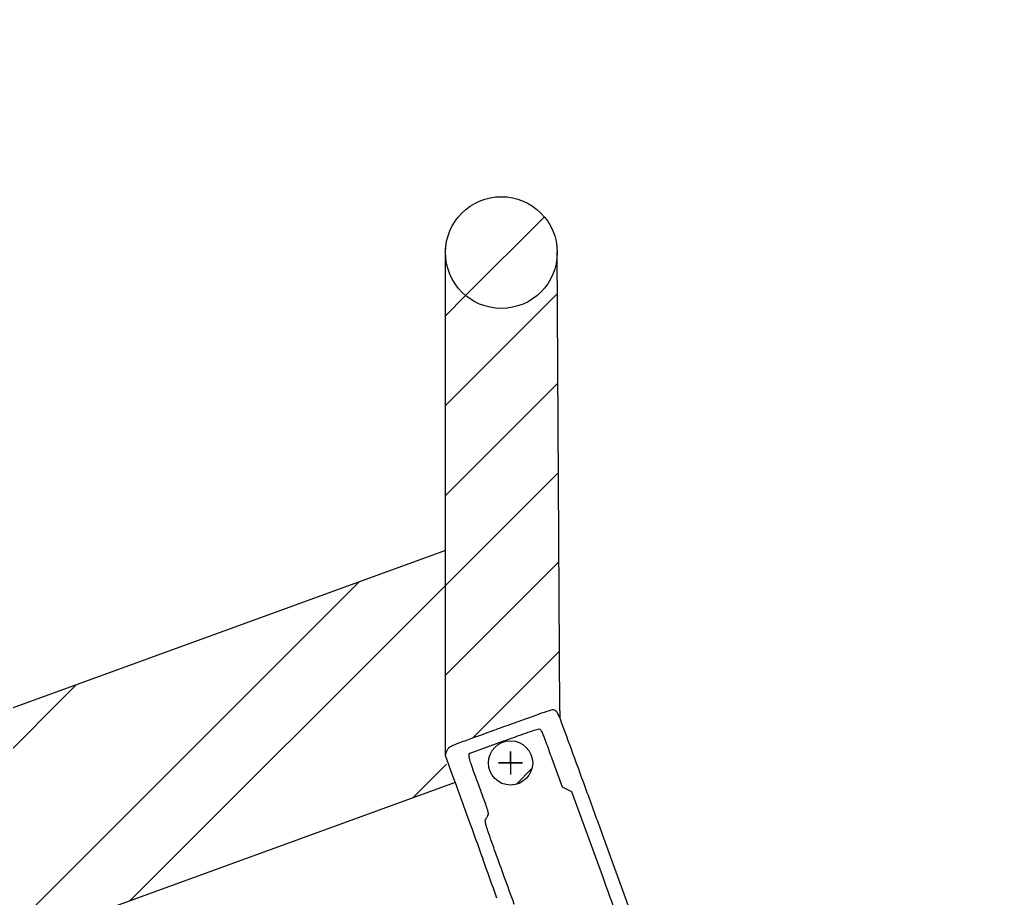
# Model space of a CAD drawing. Header units: metres. Extents: x 26.3 to 44.2, y 14.4 to 19.6.
# Drawn here: x 34.684 to 34.8795, y 15.7772 to 15.9499 of the extents above; entities that cross this region are included whole.
import ezdxf

# ---------------------------------------------------------------- set-up
doc = ezdxf.new("R2010")
doc.units = ezdxf.units.M
doc.header["$MEASUREMENT"] = 0
for name, color, linetype in [('Frame(Steel)', 140, 'Continuous'), ('hatching', 51, 'Continuous'), ('Nuts and Bolts', 30, 'Continuous'), ('Suspensions', 6, 'Continuous')]:
    doc.layers.add(name, color=color, linetype=linetype)

msp = doc.modelspace()

# ---------------------------------------------------------------- hatches: boundary and pattern name
at = {"layer": 'Frame(Steel)'}
h = msp.add_hatch(dxfattribs=at)
h.set_pattern_fill('ANSI31', color=51, scale=0.1)
h.set_pattern_definition([(45, (7.17499532558681, 5.870699491680488), (-0.008838834764831846, 0.008838834764831846), [])])
h.paths.add_polyline_path([(34.78962845815441, 15.90428297345555, -1.00530572104785), (34.76765140324211, 15.90416667703463), (34.76765140324212, 15.80556185442101, -0.03432714296516871), (34.7678682790404, 15.80612739208783, -0.06071288436460201), (34.76826186404874, 15.80672965973813, -0.07484779524537086), (34.76840415629127, 15.80685534362766, -0.02971001885215009), (34.76858205538907, 15.80695594916669, -0.005749177382517704), (34.76891495295072, 15.80711421085286, -0.00612833096275455), (34.76931029553992, 15.80729077198043, -0.005587394744157703), (34.76971807357153, 15.80746154299341, -0.008438895350913505), (34.77043273660447, 15.80773753642363, -0.0003302263607962737), (34.77307692933692, 15.80870575227881, -0.0005844982426186492), (34.77619897730401, 15.80984246979373, -0.0004138353399645059), (34.77971707377074, 15.81111543612318, -0.0004876327879406953), (34.78552330522295, 15.81320449600893, -0.007297365731140936), (34.78755713943755, 15.81390069260025, -0.01592579137644116), (34.78866098871832, 15.81422213118264, -0.2469197479798519), (34.78927425201186, 15.81408260621623, -0.05069778069951641), (34.78951964892622, 15.81382263523463, -0.03347690387716817), (34.7897268665481, 15.81351202917252, -0.01729957728224521), (34.78994537313603, 15.81309920090546, -0.01249824228157095), (34.79010597741328, 15.81274642143492), (34.79010597741328, 15.81404402293557)])
h.paths.add_polyline_path([(34.78962907356251, 15.90416667703463, 1), (34.76765140324211, 15.90416667703463, 1)])
at = {"layer": 'hatching'}
h = msp.add_hatch(dxfattribs=at)
h.set_pattern_fill('ANSI32', color=256, scale=0.1)
h.set_pattern_definition([(45, (7.17499532558681, 5.870699491680488), (-0.02651650429449554, 0.02651650429449554), []), (45, (7.192672995086809, 5.870699491680488), (-0.02651650429449554, 0.02651650429449554), [])])
h.paths.add_polyline_path([(33.65844635983756, 15.89124516549476), (33.52957568035423, 15.94594752348326, 0.4142135623731047), (33.46401388125714, 15.9194588372351), (33.42363025344017, 15.82432097210195), (33.65027989887054, 15.74404095584279), (33.68493504608572, 15.82568336639768, 0.4142135623730765)])
h.paths.add_polyline_path([(34.48820868061799, 15.83147220814417, 0.4142135623730885), (34.43820868061799, 15.88147220814417), (34.35820868061799, 15.88147220814417), (33.76223105283885, 15.88147220814417, 0.4142135623731059), (33.71223105283885, 15.83147220814417), (33.71223105283886, 15.74404095584279), (33.95027989887053, 15.74404095584279), (34.48820868061799, 15.74404095584279)])
h.paths.add_polyline_path([(34.76952467959946, 15.79996301079199, -1.781592941339803e-06), (34.76857170162263, 15.80259021044092, -0.256672591232648), (34.76760205109132, 15.80528525945019, -0.0922753474898041), (34.76760375108686, 15.80535914366387, -0.1138343479601558), (34.768158336845, 15.80655659093082, -0.1848635584840102), (34.76846211456311, 15.80689660639591, -0.01490722571870872), (34.76932868425945, 15.8072993336179, -0.009525325282136806), (34.77013011663359, 15.80762404916018, 0.1603629492619618), (34.76861707787303, 15.80707040722556, -0.0007571315200672527), (34.77467946930041, 15.80929062262693, -0.0005004239536672657), (34.77897610167028, 15.80787404781864, -0.5199573667393705), (34.78479991266076, 15.8037878371219, -1), (34.77610905844284, 15.8037878371219, -0.503760166425928), (34.77802463431125, 15.810503876342, 0.0002147838206140546), (34.77619897730169, 15.80984246979896, 0.001099751794521012), (34.77032718377313, 15.80769703237328, 0.01385318728249228), (34.76930947498364, 15.80729041749367, 0.006106000000000165), (34.76891557391829, 15.8071144973438, 0.005759843865562558), (34.76858205538906, 15.80695594916671, 0.02970945520355973), (34.76840415954705, 15.80685534573331, 1.872875770720485), (34.7655148938529, 15.80499388533323, -0.04049557799008335), (34.76765140324212, 15.80646175547033), (34.76765140324212, 15.84555768232482), (34.48820868061799, 15.74387746407304), (34.48820868061799, 15.74404095584279), (33.95027989887053, 15.74404095584279), (33.65027989887054, 15.74404095584279), (33.65027989887054, 15.70282402061158), (33.95027989887053, 15.70282402061158), (34.50263749753039, 15.70282402061158)])
h.paths.add_polyline_path([(34.76772973366325, 15.80579408471895, 0.01904535368981492), (34.76765288343411, 15.80555822091907, 0.01746708130185577), (34.76760375108686, 15.80535914366387, 0.1587653976520881), (34.76761721769067, 15.80523478497512, -0.07826356988635381), (34.76782984778157, 15.80604230618701, 0.01515440635227137)], flags=16)
h.paths.add_polyline_path([(33.36412007732207, 15.845399663389), (33.35206502012934, 15.81136535988868), (33.65027989887054, 15.70282402061158), (33.65027989887054, 15.74404095584279)])

# ---------------------------------------------------------------- linework, layer by layer
at = {"layer": 'Frame(Steel)'}
for p, q in [((34.76765140324212, 15.8051273733888), (34.76765140324212, 15.90512737338881)), ((34.79010597741328, 15.81404402293557), (34.78962845815441, 15.90428297345555)), ((34.76765288343411, 15.84555822091907), (34.48864970389134, 15.74403793825632)), ((34.76952467959951, 15.79996301079195), (34.5026292067797, 15.70282100302511))]:
    msp.add_line(p, q, dxfattribs=at)
msp.add_circle((34.77864023840231, 15.90416667703463), 0.01098883516019278, dxfattribs=at)
at = {"layer": 'Nuts and Bolts'}
for p, q in [((34.78043486142117, 15.80603964588668), (34.7804544855518, 15.80153602835711)), ((34.782785958883, 15.8037878371219), (34.77808376395934, 15.8037878371219)), ((34.77808376395934, 15.8037878371219), (34.78043486142117, 15.8037878371219))]:
    msp.add_line(p, q, dxfattribs=at)
at = {"layer": 'Suspensions'}
for p, q in [((34.79010597741328, 15.81404402293557), (34.79010597741328, 15.81274642143492)), ((34.78043486142117, 15.8037878371219), (34.78043486142117, 15.80603964588668)), ((34.7804544855518, 15.8037878371219), (34.782785958883, 15.8037878371219)), ((34.80721362285158, 15.76574288955378), (34.79879729671551, 15.78897269066203))]:
    msp.add_line(p, q, dxfattribs=at)
for points in [[(34.82568817743852, 15.58886764735399, -9e-06), (34.82031246039038, 15.60371463670833, -0.091432), (34.82027711969594, 15.60392685457363, -0.299413), (34.82042940852853, 15.60414984711356, -0.004576), (34.82195010240804, 15.60475834129, -0.005091), (34.82451081391829, 15.60572599027893, -0.000512), (34.83064313018173, 15.60796508356959, -0.000626), (34.8362825389853, 15.61000966410958, -0.00419), (34.83909685145613, 15.61099943174325, -0.002185), (34.84094118901034, 15.61162176150239, -0.302879), (34.84115489987457, 15.61156327393618, -0.091468), (34.84124891288718, 15.61140393423787, -5e-06), (34.84731667431881, 15.59481243747512, -0.000212)], [(34.78117752174467, 15.77597670776208, -0.000563), (34.7792138279511, 15.78138984445426, -0.000823), (34.77749787712037, 15.78616127850115, -0.000393), (34.77604733794864, 15.7902257122004, -0.014813), (34.77574775585744, 15.79115332728521, -0.008394), (34.77556126914352, 15.79183786404934, -0.036167), (34.77548705795677, 15.7922530264734, -0.0642), (34.77549378106356, 15.79253728351247, -0.110303), (34.77557942498668, 15.79275705956776, 0.007703), (34.77567469699716, 15.79290378336236, 0.003873), (34.7757906511647, 15.79309174867064, 0.003845), (34.77590755744852, 15.79328797266944, 0.00569), (34.77600677333619, 15.79346196494454, 0.158978), (34.77608328726411, 15.79385652358349, 0.042805), (34.77594903132007, 15.7944884950476, 0.013363), (34.77555432433034, 15.79567317301867, 0.000777), (34.77424663230885, 15.79925685927156, -0.001568), (34.77325266770618, 15.80199422011884, -0.00676), (34.77268886433725, 15.80363142221938, -0.007916), (34.77235044526928, 15.80471660403819, -0.088761), (34.77230129127264, 15.80516409393467), (34.77233570091137, 15.80567194828045), (34.77911627848268, 15.80812311774627, -0.000892), (34.78300735024258, 15.80952188967287, -0.007299), (34.78479407244807, 15.81013132198052, -0.009733), (34.78586370188906, 15.81045593904582, -0.179789), (34.78621073811962, 15.81042791010892, -0.175396), (34.78644771655863, 15.81019176961978, -0.013148), (34.78681925602618, 15.80934532235539, -0.008775), (34.78738796939977, 15.80787806107389, -0.001105), (34.78855468808297, 15.80468193814152), (34.79058475771031, 15.79908234390771), (34.79151239561001, 15.79864243843895), (34.79244003461012, 15.79820253532999), (34.79849645239776, 15.78152224512988, -0.000515), (34.8013454188404, 15.7736504735921, -0.001887)]]:
    msp.add_lwpolyline(points, format="xyb", dxfattribs=at)
msp.add_circle((34.7804544855518, 15.8037878371219), 0.00434542710895936, dxfattribs=at)
for centre, radius, start, end in [((34.81038990807359, 15.74387930449321), 0.07365005170413833, 108.0602648086676, 109.7325843399585), ((34.79315366512873, 15.79673779379807), 0.01805231827510734, 104.4106318423927, 108.0602936376929), ((34.78882912632636, 15.81356778299516), 0.000675604770329202, 64.99989043803501, 104.4103846401297), ((34.78877970855025, 15.8134618001454), 0.0007925427070017823, 47.27565622862122, 65.00009257478771), ((34.78811828114809, 15.81274563406896), 0.001767417087304672, 37.54386367106284, 47.27554283372647), ((35.85364096609961, 12.83541690490222), 3.163557218579327, 109.732657060895, 109.8442692305627), ((34.78730630239637, 15.81212159941101), 0.002791491668353181, 29.87379677845331, 37.54375363679084), ((34.78387203310486, 15.81014887324775), 0.006752028763446273, 25.90926527706906, 29.87396685649074), ((34.78297019586599, 15.80971077570424), 0.007754645271885907, 20.18162530418519, 25.90932292088809), ((23.32214316719793, 11.59713869724208), 12.21825503212284, 20.14785316263042, 20.18154308074148), ((35.54696322664724, 13.68517963517194), 2.260148156402298, 109.8442105697347, 109.9390923751876), ((35.50474882143934, 13.80641867056618), 2.131782661362118, 110.073268831734, 110.1488992579458), ((35.26083151604301, 14.47392069554922), 1.421110722118946, 109.9389933746172, 110.073294666423), ((34.77028722550902, 15.80496349430239), 0.002683754902952655, 150.3103150523894, 156.2993397497658), ((34.77053892719827, 15.80481995726982), 0.002973507589781878, 144.7639937563268, 150.3098300420345), ((34.77021450896086, 15.80504911468575), 0.002576317063660065, 139.0424813781545, 144.7639949106251), ((34.76875045661509, 15.80631989225752), 0.0006376771001592092, 122.892205461046, 139.0425381931224), ((34.76933892098866, 15.80541000556836), 0.001721274860428403, 116.0858546515285, 122.8924247795592), ((34.77563020418649, 15.79255968050368), 0.01602900349017807, 114.7654770586217, 116.0855572197015), ((34.77631501343716, 15.79107543565976), 0.0176636124532274, 113.3663285469598, 114.7657032748875), ((34.77715485124755, 15.7891312813412), 0.01978140931598156, 112.0805435079499, 113.3660181364971), ((34.77825105379232, 15.78642934774243), 0.02269724627622218, 110.1488790772673, 112.08084699828), ((34.76780136988607, 15.8053176350055), 0.0002019310736886342, 168.1375313078665, 196.4168774386509), ((34.77047676849146, 15.80475568337353), 0.002935710021299018, 164.1350490047446, 168.1377834880013), ((34.76979699001227, 15.80590562881587), 0.002282372471358796, 196.4171675456135, 199.9369143050751), ((403.4278461603882, 149.5268256306123), 392.1630168478063, 199.9368956997353, 199.9378124322076), ((34.77078626611559, 15.80466773949601), 0.00325745977618497, 159.7721696562307, 164.1352890332307), ((34.77187372315382, 15.80426700694719), 0.004416402995340937, 156.2988435085665, 159.7718477926409), ((31.68410215084772, 14.6650994723399), 3.311249847340102, 20.00604123270747, 20.14790556466291), ((55.99628258680178, 23.49893336077964), 22.57984488626645, 199.9377502499406, 199.9553973499958), ((29.10617736719475, 13.72649834197041), 6.054727252402693, 19.91579117469563, 20.0060893185358), ((75.90563817474974, 30.72772947817212), 43.76091977003858, 199.9553114610924, 199.9660830676328), ((31.23595445778539, 14.49924097083523), 3.765330688071024, 19.84061353549051, 19.96597668856191)]:
    msp.add_arc(centre, radius, start, end, dxfattribs=at)

doc.saveas('drawing.dxf')
